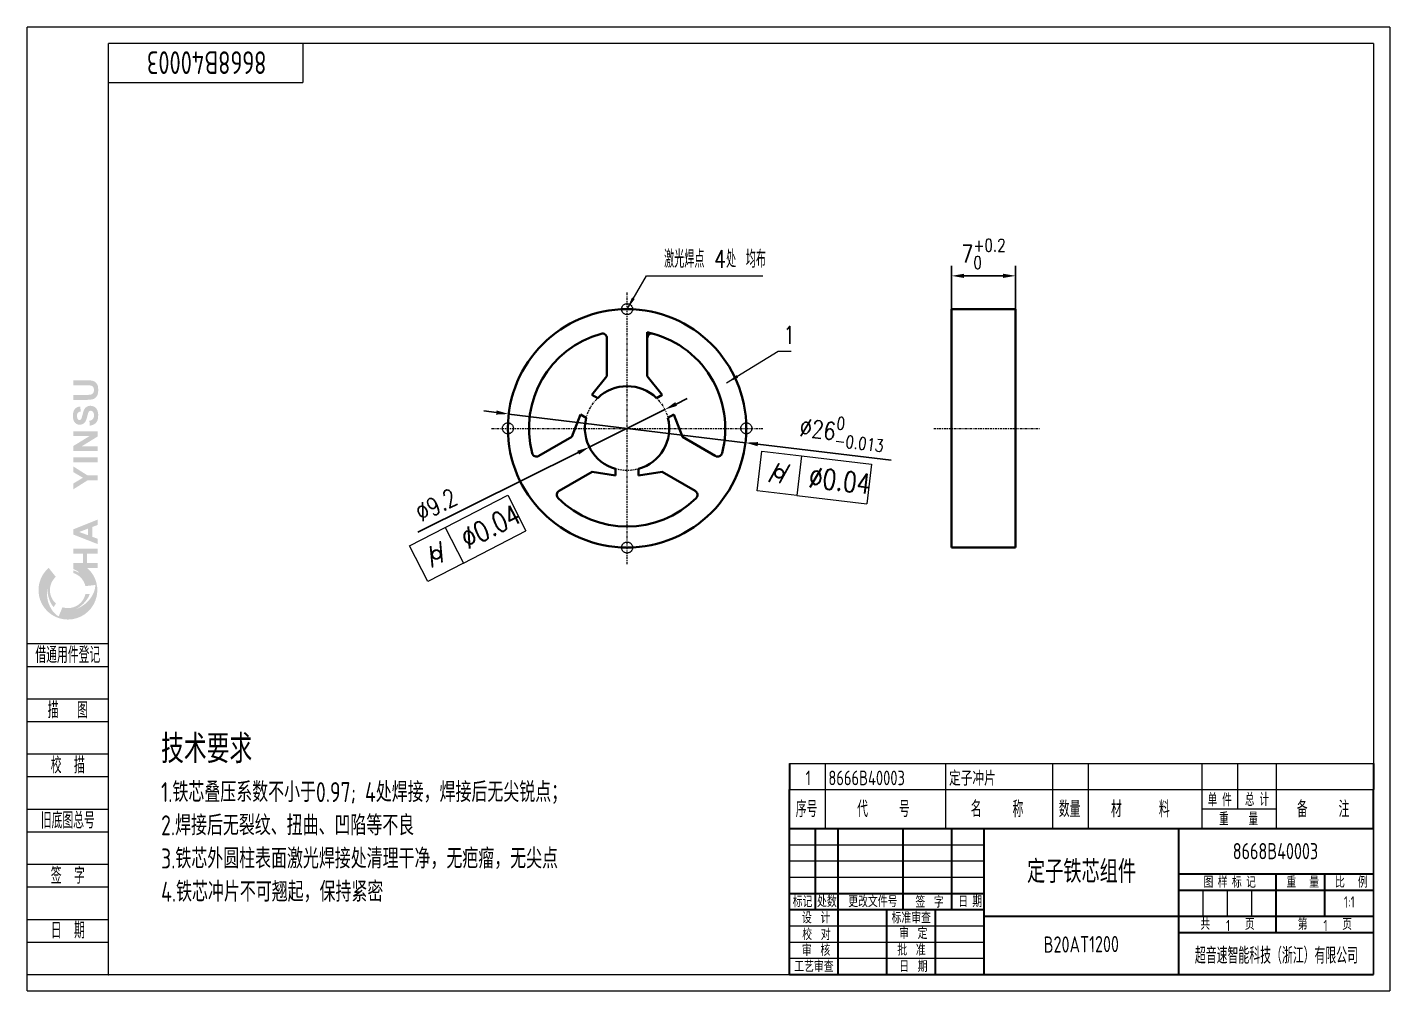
# Model space of a CAD drawing. Header units: millimetres. Extents: x 2517 to 6633, y 792 to 3241.
# Drawn here: x 3818 to 3966.6, y 1932.8 to 2037.9 of the extents above; entities that cross this region are included whole.
import ezdxf
from ezdxf.enums import TextEntityAlignment as Align

# ---------------------------------------------------------------- set-up
doc = ezdxf.new("R2010")
doc.units = ezdxf.units.MM
doc.linetypes.add('CENTERX2', pattern=[20.319999999999997, 12.7, -2.54, 2.54, -2.54])
doc.linetypes.add('点画线', pattern=[18, 12, -2, 2, -2])
for name, color, linetype, lineweight in [('1轮廓实线层', 7, 'Continuous', 30), ('2细线层', 4, 'Continuous', 18), ('5剖面线层', 2, 'Continuous', 18), ('中心线层', 1, '点画线', 18), ('图框层', 7, 'Continuous', 18), ('尺寸线层', 3, 'Continuous', 18), ('粗实线层', 7, 'Continuous', 35)]:
    doc.layers.add(name, color=color, linetype=linetype, lineweight=lineweight)
doc.layers.add('6文字层', color=3, linetype='Continuous')
doc.styles.add('PC_TEXTSTYLE', font='isocp.shx', dxfattribs={"width": 0.8, "bigfont": 'hzfs.shx'})
doc.styles.add('TH_GBDIM', font='romans.shx', dxfattribs={"width": 0.8, "bigfont": 'gbcbig.shx'})
doc.dimstyles.new('TH_GBDIM', dxfattribs={"dimtxt": 3.5, "dimasz": 2.5, "dimexe": 2, "dimexo": 0, "dimgap": 1.5, "dimtad": 1, "dimdec": 1, "dimdsep": 46, "dimtxsty": 'TH_GBDIM', "dimcen": 2.5, "dimdle": 5, "dimclrd": 4, "dimclre": 4, "dimclrt": 3, "dimadec": 0, "dimazin": 2, "dimtfac": 0.714286, "dimtdec": 1, "dimtmove": 0, "dimatfit": 3, "dimfxl": 0, "dimtolj": 1, "dimarcsym": 0})

# ---------------------------------------------------------------- blocks, each defined once
blk = doc.blocks.new('PC_TITLE_BLOCK')
at = {"layer": '1轮廓实线层'}
for p, q in [((-180, 0), (-180, 45)), ((-180, 0), (-180, 45)), ((-180, 45), (0, 45)), ((-172, 20), (-172, 45)), ((-165, 20), (-165, 45)), ((-145, 20), (-145, 45)), ((-130, 20), (-130, 45)), ((-120, 0), (-120, 45)), ((-60, 0), (-60, 45)), ((-60, 31), (0, 31)), ((-30, 13), (-30, 31)), ((-15, 18), (-15, 31)), ((-60, 26), (0, 26)), ((-180, 25), (-120, 25)), ((-180, 20), (-120, 20)), ((-165, 0), (-165, 20)), ((-150, 0), (-150, 20)), ((-135, 0), (-135, 20)), ((-120, 18), (0, 18)), ((-60, 13), (0, 13)), ((-180, 0), (0, 0))]:
    blk.add_line(p, q, dxfattribs=at)
at = {"layer": '2细线层'}
for p, q in [((-180, 40), (-120, 40)), ((-180, 35), (-120, 35)), ((-180, 30), (-120, 30)), ((-180, 15), (-120, 15)), ((-180, 10), (-120, 10)), ((-180, 5), (-120, 5))]:
    blk.add_line(p, q, dxfattribs=at)
at = {"layer": '2细线层', "color": 75}
for p, q in [((-52.5, 18), (-52.5, 26)), ((-45, 18), (-45, 26)), ((-37.5, 18), (-37.5, 26))]:
    blk.add_line(p, q, dxfattribs=at)
at = {"layer": '图框层'}
blk.add_line((0, 0), (0, 45), dxfattribs=at)
at = {"style": 'PC_TEXTSTYLE'}
blk.add_attdef('图纸张数', (0, 0), '', height=5, dxfattribs=at)
at = {"layer": '6文字层', "attachment_point": 5, "style": 'PC_TEXTSTYLE'}
for s, insert, char_height, width in [('{\\W0.667; 图 样 标 记 }', (-45, 28.5), 3.5, 23.12822500000001), ('{\\W0.667; 重   量 }', (-22.5, 28.5), 3.5, 16.008), ('{\\W0.667; 比   例 }', (-7.5, 28.5), 3.5, 16.008), ('{\\W0.667;标记}', (-176, 22.5), 3.5, 6.79923125000002), ('{\\W0.667;处数}', (-168.5, 22.5), 3.5, 6.682506250000003), ('{\\W0.667; 更改文件号 }', (-155, 22.5), 3.5, 19.75987499999999), ('{\\W0.667; 签  字 }', (-137.5093432181682, 22.37169388017838), 3.5, 13.75687499999998), ('{\\W0.667; 日 期 }', (-125, 22.5), 3.5, 11.50575000000001), ('{\\W0.667; 设  计 }', (-172.5, 17.5), 3.5, 13.75687499999998), ('{\\W0.667;标准审查}', (-142.5, 17.5), 3.5, 13.86109374999998), ('{\\W0.667;共        页}', (-45, 15.5), 3.5, 24.45805624999999), ('{\\W0.667;第        页}', (-15, 15.5), 3.5, 24.42887500000001), ('{\\W0.667; 校  对 }', (-172.3984176198937, 12.37270731638637), 3.5, 13.75687499999998), ('{\\W0.667; 审  定 }', (-142.5332163088332, 12.67725144774545), 3.5, 13.75687499999998), ('{\\W0.667; 审  核 }', (-172.5, 7.5), 3.5, 13.75687499999998), ('{\\W0.667;批  准}', (-142.4316339287269, 7.601514811673098), 3.5, 11.06803125000002), ('{\\W0.67;超音速智能科技（浙江）有限公司}', (-29.92896850303919, 5.79642845923712), 5, 74.68245192307694), ('{\\W0.667;工艺审查}', (-172.5, 2.5), 3.5, 13.51091875000002), ('{\\W0.667; 日  期 }', (-142.5, 2.5), 3.5, 13.75687499999998)]:
    blk.add_mtext(s, dxfattribs=dict(at, insert=insert, char_height=char_height, width=width))
at = {"layer": '6文字层', "style": 'PC_TEXTSTYLE'}
for tag, p, height, width in [('图样代号', (-56.95999214599595, 35.53274665585607), 5, 2.17699), ('图样名称', (-116.7835562351269, 28.23089021740671), 7, 1.54867), ('重量', (-28.87528160018451, 20.51178504133128), 3.5, 1.48171), ('比例', (-13.52787514939109, 20.6160972257378), 3.5, 1.46843), ('设计', (-163.7654129165101, 15.44542809756749), 3.5, 1.50488), ('标准审查', (-133.5926203357897, 15.31465361061623), 3.5, 0.732355), ('共几页', (-49.75610720937902, 13.34563449068006), 3.5, 0.782855), ('第几页', (-19.68771869283182, 13.34563449068006), 3.5, 0.776067), ('校对', (-163.7654129165101, 10.47599931323964), 3.5, 1.48051), ('审定', (-133.8014284641362, 10.60677351355432), 3.5, 1.49481), ('审核', (-163.8698169806834, 5.375795755323963), 3.5, 1.51106), ('批准', (-133.697024399963, 5.375795755323963), 3.5, 1.49471), ('工艺审查', (-163.8698169806834, 0.4063669709960891), 3.5, 0.741847), ('日期', (-134.0767253029693, 0.4063669709960891), 3.5, 1.54617)]:
    blk.add_attdef(tag, p, '', height=height, dxfattribs=dict(at, width=width))
at = {"layer": '6文字层', "style": 'PC_TEXTSTYLE', "width": 0.986205}
blk.add_attdef('产品名称或材料标记', (-117.6480044237862, 6.594233809935872), '', height=5, rotation=0.4654988921199227, dxfattribs=at)
blk = doc.blocks.new('PC_FJL_BLOCK')
at = {"layer": '5剖面线层'}
h = blk.add_hatch(color=4, dxfattribs=at)
edge = h.paths.add_edge_path(flags=0)
edge.add_spline(control_points=[(-6.335824583467788, 181.6034818638759), (-6.202804610569151, 181.6002740747198), (-5.789561721457847, 181.5902342559087), (-5.1118128375336, 181.57108552171), (-4.510591810354031, 180.9826700249467), (-4.392513987799234, 180.171906717055), (-4.523893863661744, 179.3635867990756), (-5.102281153857, 178.8154770109099), (-5.691925718893674, 178.7064232008163), (-6.05615881016281, 178.6893285951121), (-6.197094663844899, 178.6852541685416)], knot_values=[0, 0, 0, 0, 0.4053709725724268, 1.256548457878403, 1.960403226686434, 2.7388955457892, 3.663044504347432, 4.326165747218071, 5.002484285406978, 5.430378611286798, 5.430378611286798, 5.430378611286798, 5.430378611286798], weights=[1, 1, 1, 1, 1, 1, 1, 1, 1, 1, 1], degree=3, periodic=0)
edge.add_line((-6.197094663851214, 178.6852541685414), (-10.79428292309085, 178.6852541685414))
edge.add_line((-10.79428292309084, 178.6852541685414), (-10.79428292309084, 177.1479185239226))
edge.add_line((-10.79428292309084, 177.1479185239226), (-6.49308331915763, 177.1479185239226))
edge.add_spline(control_points=[(-6.493083319159606, 177.1479185239224), (-6.136832942187938, 177.1602327811056), (-5.421902418779311, 177.1885722478415), (-4.436628598077241, 177.403997866187), (-3.631278732452867, 178.0249212155542), (-3.154799964863191, 179.0111050444285), (-3.125666179922669, 180.1913467153208), (-3.140957305099134, 181.236673188387), (-3.524216547509943, 182.1224166188933), (-4.289034790793629, 182.943814182122), (-5.280822172265113, 183.1355420943479), (-5.944114239188199, 183.1498757175214), (-6.058968760266006, 183.1514724899426)], knot_values=[0, 0, 0, 0, 1.235965782631336, 2.147786307566932, 2.97032144490488, 4.201868442922859, 5.27937777095471, 6.498956263303746, 7.295989366746617, 8.122634436626328, 9.770285900859127, 10.11634980117583, 10.11634980117583, 10.11634980117583, 10.11634980117583], weights=[1, 1, 1, 1, 1, 1, 1, 1, 1, 1, 1, 1, 1], degree=3, periodic=0)
edge.add_line((-6.058968760265921, 183.1514724899426), (-10.79428292309082, 183.1514724899426))
edge.add_line((-10.79428292309084, 183.1514724899426), (-10.79428292309084, 181.6034818638759))
edge.add_line((-10.79428292309084, 181.6034818638759), (-6.335824583467792, 181.6034818638759))
h = blk.add_hatch(color=4, dxfattribs=at)
edge = h.paths.add_edge_path(flags=0)
edge.add_spline(control_points=[(-10.81762475623769, 124.9922519319619), (-10.56536226492718, 124.8695335449268), (-10.19163718616069, 124.7171013128755), (-9.700205772749936, 124.4589214325181), (-9.28585730716244, 124.1908696908303), (-8.838323216115473, 123.7516858713719)], knot_values=[0, 0, 0, 0, 0.8371157503440196, 1.617818454947619, 2.35494784427279, 2.35494784427279, 2.35494784427279, 2.35494784427279], weights=[1, 1, 1, 1, 1, 1], degree=3, periodic=0)
edge.add_spline(control_points=[(-8.838323216115473, 123.7516858713719), (-9.20587755707226, 123.932120677611), (-9.849358753555123, 124.2480097641161), (-10.52511763377085, 124.4901821595758), (-10.81843834854126, 124.5813804393592)], knot_values=[0, 0, 0, 0, 1.227812479394649, 2.14954404086439, 2.14954404086439, 2.14954404086439, 2.14954404086439], weights=[1, 1, 1, 1, 1], degree=3, periodic=0)
edge.add_line((-10.81843834854124, 124.5813804393592), (-10.81843834854124, 123.7810070975568))
edge.add_arc((-12.46828456207509, 118.4920111007335), 5.540349373706039, 12.825875818474515, 72.67524263383018, ccw=False)
edge.add_line((-7.066171340162093, 119.7219069989125), (-4.004956288954698, 120.0772705767544))
edge.add_spline(control_points=[(-4.004956288954725, 120.0772705767543), (-4.045983905555985, 119.6242203831133), (-4.154536758909485, 118.4255182574196), (-5.030020200776081, 116.5763947342558), (-6.179515741058081, 115.0275433500738), (-7.41355031719961, 114.039996424702), (-8.248813091987417, 113.449758332833), (-9.047011890365457, 113.0064452756937), (-9.505560754469094, 112.8126506154641), (-9.728253268037944, 112.7185349750577)], knot_values=[0, 0, 0, 0, 1.360503189474513, 3.599685174239277, 6.03379871503918, 7.09362899603316, 8.336567406231573, 9.105881709024349, 9.832258316755832, 9.832258316755832, 9.832258316755832, 9.832258316755832], weights=[1, 1, 1, 1, 1, 1, 1, 1, 1, 1], degree=3, periodic=0)
edge.add_spline(control_points=[(-9.728253268037944, 112.7185349750577), (-9.388214971629623, 112.9466289684779), (-8.790274581487619, 113.3477208832869), (-7.913478408211081, 114.0916170533057), (-7.015200903750928, 115.0279613977065), (-6.213104029314793, 116.1119803061379), (-5.874317802056334, 116.9530651080566), (-5.744969461162276, 117.2741906879239)], knot_values=[0, 0, 0, 0, 1.228569898639768, 2.160378911048566, 3.44517431132459, 5.124301433614942, 6.161326353932291, 6.161326353932291, 6.161326353932291, 6.161326353932291], weights=[1, 1, 1, 1, 1, 1, 1, 1], degree=3, periodic=0)
edge.add_spline(control_points=[(-5.744969461162276, 117.2741906879239), (-5.741323722804813, 117.2832417498547), (-5.737677984447375, 117.2922928117856), (-5.734032246089912, 117.3013438737163)], knot_values=[0, 0, 0, 0, 0.02927316471137155, 0.02927316471137155, 0.02927316471137155, 0.02927316471137155], weights=[1, 1, 1, 1], degree=3, periodic=0)
edge.add_line((-5.734032246090025, 117.3013438737164), (-7.047557531911124, 117.3469392046613))
edge.add_arc((-12.46828456207508, 118.4920111007335), 5.540349373706013, 252.3591252782822, 348.072217048217, ccw=False)
edge.add_line((-14.14728643430137, 113.2121982351307), (-15.32707372081124, 110.3699240776338))
edge.add_spline(control_points=[(-15.32707372081125, 110.3699240776337), (-15.69891288939324, 110.6319801326877), (-16.68274295513761, 111.3253407241917), (-17.84638917999956, 113.0080933870229), (-18.61298605524686, 114.7780114185351), (-18.85120949197723, 116.3404901733079), (-18.94473928642317, 117.358968001044), (-18.92956025654609, 118.2718849662792), (-18.86811692337098, 118.7658972615845), (-18.83827720207197, 119.0058124557709)], knot_values=[0, 0, 0, 0, 1.36050318947444, 3.599685174239232, 6.033798715039191, 7.093628996033297, 8.336567406231536, 9.10588170902422, 9.832258316755883, 9.832258316755883, 9.832258316755883, 9.832258316755883], weights=[1, 1, 1, 1, 1, 1, 1, 1, 1, 1], degree=3, periodic=0)
edge.add_spline(control_points=[(-18.83827720207194, 119.0058124557709), (-18.81076115752348, 118.5972836561116), (-18.7623755651174, 117.8789061308953), (-18.55654067074143, 116.7476302858874), (-18.19478143403046, 115.5015269751765), (-17.6570419583644, 114.2648812514029), (-17.09803426679492, 113.5509413711855), (-16.88460552727193, 113.2783596321002)], knot_values=[0, 0, 0, 0, 1.228569898639822, 2.160378911048668, 3.445174311324642, 5.124301433615099, 6.16132635393242, 6.16132635393242, 6.16132635393242, 6.16132635393242], weights=[1, 1, 1, 1, 1, 1, 1, 1], degree=3, periodic=0)
edge.add_line((-16.88460552727193, 113.2783596321002), (-16.15193153806435, 114.3536278247414))
edge.add_arc((-12.46828456207513, 118.4920111007336), 5.540349373706078, 132.363657663612, 228.3271640584457, ccw=False)
edge.add_line((-16.20155953639241, 122.585680499801), (-18.39871572146116, 125.3548775325834))
edge.add_arc((-12.46828456207507, 118.4920111007335), 9.07022322755231, 130.8313870607261, 408.7706257569416)
edge.add_line((-6.490326104041374, 125.3135184174233), (-3.255389210494929, 125.3135184174233))
edge.add_line((-3.255389210494937, 125.3135184174233), (-3.255389210494937, 126.8533699162085))
edge.add_line((-3.255389210494937, 126.8533699162085), (-6.53869727751719, 126.8533699162085))
edge.add_line((-6.538697277517196, 126.8533699162085), (-6.538697277517196, 129.7729915151369))
edge.add_line((-6.538697277517196, 129.7729915151369), (-3.255389210494943, 129.7729915151369))
edge.add_line((-3.255389210494937, 129.7729915151369), (-3.255389210494937, 131.3122556077039))
edge.add_line((-3.255389210494937, 131.3122556077039), (-10.79428292309085, 131.3122556077038))
edge.add_line((-10.79428292309084, 131.3122556077038), (-10.79428292309084, 129.7729915151369))
edge.add_line((-10.79428292309084, 129.7729915151369), (-7.82892679711864, 129.7729915151369))
edge.add_line((-7.828926797118665, 129.7729915151369), (-7.828926797118665, 126.8533699162085))
edge.add_line((-7.828926797118665, 126.8533699162085), (-10.79428292309085, 126.8533699162086))
edge.add_line((-10.79428292309084, 126.8533699162086), (-10.79428292309084, 126.8038899718174))
edge.add_line((-10.79428292309084, 126.8038899718174), (-10.81762475623769, 124.9922519319619))
h.paths.add_polyline_path([(-10.79428292309084, 137.2336446323139), (-10.79428292309084, 135.6206821822713), (-3.25538921049491, 132.6707258682706), (-3.25538921049491, 134.3138647447887), (-4.976892169192545, 134.9437631085126), (-4.976892169192517, 137.9396664680934), (-3.25538921049491, 138.5951610491417), (-3.255389210494937, 140.2569284825228)], flags=0)
h.paths.add_polyline_path([(-8.989250038796913, 136.4118858578631), (-6.260214976506372, 137.451017208631), (-6.260214976506372, 135.4133312451065)], flags=0)
h.paths.add_polyline_path([(-6.434909740328449, 153.8701981134391), (-10.79428292309084, 156.6179193281467), (-10.79428292309084, 154.8608835913115), (-7.828098826563535, 153.1326739785637), (-10.79428292309084, 151.367902594353), (-10.79428292309084, 149.5651763725448), (-6.437460768310883, 152.321316316688), (-3.255389210494937, 152.321316316688), (-3.255389210494937, 153.8701981134391)], flags=0)
h.paths.add_polyline_path([(-10.79428292309084, 159.4092419460979), (-10.79428292309084, 157.8732318619758), (-3.255389210494937, 157.8732318619758), (-3.255389210494937, 159.4092419460979)], flags=0)
h.paths.add_polyline_path([(-10.79428292309084, 162.9181238889572), (-10.79428292309084, 161.4271847884114), (-3.255389210494937, 161.4271847884114), (-3.255389210494937, 162.8583185683185), (-8.156948388676634, 162.8583185683185), (-3.255389210494937, 165.8793272960073), (-3.255389210494937, 167.4049674702695), (-10.79428292309084, 167.4049674702695), (-10.79428292309084, 165.9936790457501), (-5.783831126228282, 165.9936790457501)], flags=0)
edge = h.paths.add_edge_path(flags=0)
edge.add_spline(control_points=[(-5.705883673779725, 169.1847723096636), (-5.523399202075851, 169.2177218935209), (-5.121339240862605, 169.2903182535508), (-4.509520627690534, 169.5025251356584), (-3.916108007301347, 169.9171668835042), (-3.448322932390766, 170.5314666229447), (-3.180449846099837, 171.3436267664954), (-3.136586159547129, 172.1910698194744), (-3.126357496632443, 172.9846427720449), (-3.290059205115357, 173.6665740160109), (-3.600963519257344, 174.4136334146135), (-4.296609163413653, 175.0823669287746), (-5.317768009637273, 175.3594812562579), (-6.281095971458115, 175.2674262246184), (-7.049986956731676, 174.7766946565136), (-7.613548841372854, 173.9382902707813), (-7.842650285547929, 172.9762045959275), (-8.067593188459131, 172.1333739994838), (-8.232542403523633, 171.5927684184052), (-8.39284242599672, 171.2077583350446), (-8.648888535165435, 170.9635377089581), (-8.94004412009779, 170.9156730868007), (-9.224572124519002, 170.9773731987146), (-9.463649931152267, 171.2352827761044), (-9.611287016836023, 171.6170913149089), (-9.67382332059647, 172.1223266495581), (-9.6416099628171, 172.6440325864603), (-9.440695549252629, 173.1822565680098), (-9.004098171646689, 173.4570816947552), (-8.686157845119983, 173.5307605130341), (-8.555867393972914, 173.5609537463947)], knot_values=[0, 0, 0, 0, 0.5586946834218016, 1.230947272659398, 1.934091238774466, 2.709134000249708, 3.515297872588502, 4.469606059003059, 5.258737672253558, 5.895161636835579, 6.568552647752175, 7.680963023761689, 8.650314539335405, 9.681789635096575, 10.50160594117067, 11.31208396982688, 12.66219311555526, 13.45046774099833, 13.94513606790705, 14.36608146358422, 14.69817213067459, 14.95413150930795, 15.22649774646256, 15.5404850620756, 15.96472367407857, 16.44545549391534, 17.06364765249021, 17.53224319464146, 18.11437195359875, 18.51855990457275, 18.51855990457275, 18.51855990457275, 18.51855990457275], weights=[1, 1, 1, 1, 1, 1, 1, 1, 1, 1, 1, 1, 1, 1, 1, 1, 1, 1, 1, 1, 1, 1, 1, 1, 1, 1, 1, 1, 1, 1, 1], degree=3, periodic=0)
edge.add_line((-8.555867393972914, 173.5609537463947), (-8.611714684336082, 175.0877176607146))
edge.add_spline(control_points=[(-8.611714684336102, 175.0877176607147), (-8.903441344549256, 175.053901584766), (-9.484004254324804, 174.9866044805671), (-10.21208726823686, 174.5115148609369), (-10.73417937700605, 173.7495342706397), (-10.93888850935707, 172.7571833169745), (-10.94404901045021, 171.6950689044681), (-10.71865122054548, 170.6952590197257), (-10.20489387315523, 169.9403618184643), (-9.430971596255912, 169.5065985777311), (-8.482296605803642, 169.4112912146651), (-7.059696032019117, 170.0155357401062), (-6.59664388705904, 171.6632059740223), (-6.291960497568091, 172.90538547991), (-6.01974822896454, 173.5692620810064), (-5.601312134071545, 173.8081965937611), (-5.089141266668182, 173.7525810155881), (-4.613250520920813, 173.3530357157117), (-4.418579182249669, 172.7224803328129), (-4.410357905482583, 172.0839376127494), (-4.543558456124281, 171.5164117647996), (-4.87811622798745, 171.0533024354874), (-5.349160637132917, 170.7950060726314), (-5.693105517329276, 170.7171773390638), (-5.850412352603776, 170.6815815431214)], knot_values=[0, 0, 0, 0, 0.878577295858374, 1.74844969936435, 2.52872460757977, 3.614593966833375, 4.750185302944439, 5.728615539248679, 6.672432991068525, 7.410774866124696, 8.341652034649297, 9.470076033070056, 11.7696722020405, 12.98080429739328, 13.46049526482795, 13.86143023130312, 14.34189528967802, 14.92609832859459, 15.63255915430738, 16.26216205670608, 16.84948285473915, 17.36189661246282, 17.93990107885964, 18.42706891980803, 18.42706891980803, 18.42706891980803, 18.42706891980803], weights=[1, 1, 1, 1, 1, 1, 1, 1, 1, 1, 1, 1, 1, 1, 1, 1, 1, 1, 1, 1, 1, 1, 1, 1, 1], degree=3, periodic=0)
edge.add_line((-5.850412352603776, 170.6815815431214), (-5.705883673779733, 169.1847723096635))
at = {"layer": '2细线层'}
for p, q in [((-25, 102), (0, 102)), ((-25, 95), (0, 95)), ((-25, 85), (0, 85)), ((-25, 78), (0, 78)), ((-25, 68), (0, 68)), ((-25, 61), (0, 61)), ((-25, 51), (0, 51)), ((-25, 44), (0, 44)), ((-25, 34), (0, 34)), ((-25, 27), (0, 27)), ((-25, 17), (0, 17)), ((-25, 10), (0, 10)), ((-25, 0), (0, 0))]:
    blk.add_line(p, q, dxfattribs=at)
at = {"layer": '6文字层', "color": 3, "char_height": 5, "attachment_point": 5, "style": 'PC_TEXTSTYLE'}
for s, insert, width in [('{\\W0.667;借通用件登记}', (-12.5, 98.5), 29.5564375), ('{\\W0.6667;描   图}', (-12.5, 81.5), 18.64378928571428), ('{\\W0.667;校  描}', (-12.5, 64.5), 15.97822321428572), ('{\\W0.667;旧底图总号}', (-12.5, 47.5), 23.761875), ('{\\W0.667;签  字}', (-12.5, 30.5), 15.64472321428571), ('{\\W0.667;日  期}', (-12.49376486070217, 13.59980542589427), 14.76928571428572)]:
    blk.add_mtext(s, dxfattribs=dict(at, insert=insert, width=width))
at = {"layer": '6文字层', "style": 'PC_TEXTSTYLE'}
for tag, p, width in [('借通用件登记', (-23.44469732711161, 86.35631590408678), 0.671328), ('描图', (-23.44469732711161, 69.35982487165847), 2.12092), ('校图', (-23.74868605073812, 52.05982479391378), 2.14998), ('旧底图总号', (-22.83672096527289, 35.67035085177702), 0.761452), ('签字', (-23.14070968889939, 18.37035077403232), 2.02694), ('日期', (-22.83672096527289, 1.373859241433422), 1.89999)]:
    blk.add_attdef(tag, p, '', height=5, dxfattribs=dict(at, width=width))
blk = doc.blocks.new('PC_TYDH_BLOCK')
at = {"layer": '2细线层', "linetype": 'Continuous'}
for p in [(60, 0), (0, -12)]:
    blk.add_line(p, (60, -12), dxfattribs=at)
at = {"layer": '6文字层', "style": 'PC_TEXTSTYLE', "width": 1.81549}
blk.add_attdef('图样代号', (58.23961856626534, -2.403184483947882), '', height=7, rotation=180, dxfattribs=at)
blk = doc.blocks.new('PC_MXBTITLERECORD')
at = {"layer": '1轮廓实线层'}
for p, q in [((-180, 0), (-180, 12)), ((0, 0), (0, 12))]:
    blk.add_line(p, q, dxfattribs=at)
at = {"layer": '2细线层'}
for p, q in [((-169, 12), (-169, 0)), ((-132, 12), (-132, 0)), ((-99, 12), (-99, 0)), ((-88, 12), (-88, 0)), ((-53, 12), (-53, 0)), ((-42, 12), (-42, 6)), ((-30, 12), (-30, 0)), ((-30, 6), (-53, 6))]:
    blk.add_line(p, q, dxfattribs=at)
at = {"style": 'PC_TEXTSTYLE'}
blk.add_attdef('Fo oFShowMe', (-53, 6), '', height=3.5, dxfattribs=at)
at = {"layer": '6文字层', "attachment_point": 5, "style": 'PC_TEXTSTYLE'}
for s, insert, char_height, width in [('{\\W0.667;序号}', (-174.7735161984094, 6), 5, 9.25462499999999), ('{\\W0.667;代     号}', (-151.087236400775, 6), 5, 25.58421428571431), ('{\\W0.667;名     称}', (-116.0582307829133, 6), 5, 25.3340892857143), ('{\\W0.667;数量}', (-93.70638894728046, 6), 5, 9.54643750000001), ('{\\W0.667;材      料}', (-71.88651130244733, 6), 5, 28.88348214285715), ('{\\W0.667;单 件}', (-47.44690963294988, 8.83762043961633), 4, 10.27656428571429), ('{\\W0.667;总 计}', (-35.95949917189716, 8.941041629877986), 4, 9.94306428571429), ('{\\W0.667;备     注}', (-15.57193287701512, 6), 5, 26.41796428571429), ('{\\W0.667;重    量}', (-41.65145935178862, 2.942604395875037), 4, 17.82795714285714)]:
    blk.add_mtext(s, dxfattribs=dict(at, insert=insert, char_height=char_height, width=width))
blk = doc.blocks.new('PC_MXB_BLOCK')
at = {"layer": '1轮廓实线层'}
for p, q in [((-180, 8), (-180, 0)), ((0, 8), (0, 0))]:
    blk.add_line(p, q, dxfattribs=at)
at = {"layer": '2细线层'}
for p, q in [((-180, 8), (0, 8)), ((-169, 8), (-169, 0)), ((-132, 8), (-132, 0)), ((-99, 8), (-99, 0)), ((-88, 8), (-88, 0)), ((-53, 8), (-53, 0)), ((-42, 8), (-42, 0)), ((-30, 8), (-30, 0)), ((-180, 0), (0, 0))]:
    blk.add_line(p, q, dxfattribs=at)
at = {"layer": '6文字层', "style": 'PC_TEXTSTYLE'}
for tag, p, width in [('序号', (-178.381729678601, 1.348885681267234), 0.769182), ('代号', (-168.0468040277006, 1.348885681267234), 3.14773), ('名称', (-130.8666991322458, 1.195475967014261), 2.80242), ('数量', (-97.88330074551823, 1.195475967014261), 0.817449), ('材料', (-86.43310534086368, 1.010341638648811), 2.94333), ('单重', (-52.20750697209508, 0.8871421990031365), 0.854038), ('总重', (-41.19507323250889, 1.265572583556576), 0.958888), ('备注', (-28.60888357640226, 1.024654073362427), 2.49407)]:
    blk.add_attdef(tag, p, '', height=4.5, dxfattribs=dict(at, width=width))
blk = doc.blocks.new('*D459')
at = {"layer": 'Defpoints', "color": 0, "linetype": 'CENTERX2', "transparency": 16777216}
for p in [(3870.490657608826, 1995.681422435355), (3896.30192841713, 1992.554381318522)]:
    blk.add_point(p, dxfattribs=at)
at = {"layer": '尺寸线层', "color": 4, "linetype": 'Continuous', "lineweight": -2, "transparency": 16777216}
for p, q in [((3869.135565978476, 1995.845592083439), (3867.780474348124, 1996.009761731522)), ((3870.490657608826, 1995.681422435355), (3896.30192841713, 1992.554381318522)), ((3912.193847898317, 1990.629071789513), (3897.657020047481, 1992.390211670439))]:
    blk.add_line(p, q, dxfattribs=at)
at = {"layer": '尺寸线层', "color": 4, "linetype": 'CENTERX2', "transparency": 16777216}
for points in [[(3869.16292758649, 1996.071440688497), (3869.108204370462, 1995.61974347838), (3870.490657608826, 1995.681422435355)], [(3897.684381655495, 1992.616060275497), (3897.629658439467, 1992.16436306538), (3896.30192841713, 1992.554381318522)]]:
    blk.add_solid(points, dxfattribs=at)
at = {"layer": '尺寸线层', "color": 3, "linetype": 'CENTERX2', "transparency": 16777216, "insert": (3906.860170411066, 1993.688243075404), "char_height": 1.911, "attachment_point": 5, "rotation": 353.0922682743147, "style": 'TH_GBDIM', "bg_fill": 3, "box_fill_scale": 1.1, "bg_fill_color": 256, "bg_fill_true_color": 13158600, "bg_fill_transparency": 0}
blk.add_mtext('\\A1;\\A1;%%C26{\\H0.7071x;\\S0^ -0.013;}', dxfattribs=at)
blk = doc.blocks.new('*D457')
at = {"layer": 'Defpoints', "color": 0, "linetype": 'CENTERX2', "transparency": 16777216}
for p in [(3887.516264341882, 1996.163834399965), (3879.276321759206, 1992.071970928302)]:
    blk.add_point(p, dxfattribs=at)
at = {"layer": '尺寸线层', "color": 4, "linetype": 'Continuous', "lineweight": -2, "transparency": 16777216}
for p, q in [((3888.738821037137, 1996.770942402619), (3889.961377732393, 1997.378050405273)), ((3887.516264341882, 1996.163834399965), (3879.276321759206, 1992.071970928302)), ((3860.581731338835, 1982.788446086799), (3878.053765063951, 1991.464862925648))]:
    blk.add_line(p, q, dxfattribs=at)
at = {"layer": '尺寸线层', "color": 4, "linetype": 'CENTERX2', "transparency": 16777216}
for points in [[(3888.637636370028, 1996.974701851828), (3888.840005704246, 1996.56718295341), (3887.516264341882, 1996.163834399965)], [(3877.952580396842, 1991.668622374857), (3878.15494973106, 1991.261103476439), (3879.276321759206, 1992.071970928302)]]:
    blk.add_solid(points, dxfattribs=at)
at = {"layer": '尺寸线层', "color": 3, "linetype": 'CENTERX2', "transparency": 16777216, "insert": (3862.579920200566, 1985.761976036682), "char_height": 1.911, "attachment_point": 5, "rotation": 26.40848155740813, "style": 'TH_GBDIM', "bg_fill": 3, "box_fill_scale": 1.1, "bg_fill_color": 256, "bg_fill_true_color": 13158600, "bg_fill_transparency": 0}
blk.add_mtext('\\A1;%%C9.2', dxfattribs=at)
blk = doc.blocks.new('*X454')
at = {"layer": '尺寸线层', "linetype": 'Continuous'}
blk.add_hatch(color=4, dxfattribs=at).paths.add_polyline_path([(849.9317300967145, 109.2527887191611), (850.4688525410734, 110.519215728661), (850.7640615758932, 110.3480339882189)], flags=0)
at = {"layer": '尺寸线层', "color": 4, "linetype": 'Continuous'}
blk.add_line((849.9317300967145, 109.2527887191611), (852.0371629907485, 112.8836830594099), dxfattribs=at)
at = {"layer": '尺寸线层', "color": 4, "linetype": 'CENTERX2'}
blk.add_line((852.0371629907485, 112.8836830594099), (866.3362798722327, 112.8836830594099), dxfattribs=at)
at = {"layer": '尺寸线层', "color": 3, "linetype": 'CENTERX2', "insert": (859.5267498722327, 114.71392055941), "char_height": 1.911, "width": 27.23811999999998, "attachment_point": 5, "style": 'TH_GBDIM'}
blk.add_mtext('激光焊点 4处 均布', dxfattribs=at)
blk = doc.blocks.new('*D458')
at = {"layer": 'Defpoints', "color": 0, "linetype": 'CENTERX2', "transparency": 16777216}
for p in [(3925.768820754368, 2010.748797052629), (3918.768820754368, 2007.117902664133), (3925.768820754368, 2007.117902664133)]:
    blk.add_point(p, dxfattribs=at)
at = {"layer": '尺寸线层', "color": 4, "linetype": 'Continuous', "lineweight": -2, "transparency": 16777216}
for p, q in [((3918.768820754368, 2007.117902664133), (3918.768820754368, 2011.840797052629)), ((3920.133820754368, 2010.748797052629), (3924.403820754369, 2010.748797052629)), ((3925.768820754368, 2007.117902664133), (3925.768820754368, 2011.840797052629))]:
    blk.add_line(p, q, dxfattribs=at)
at = {"layer": '尺寸线层', "color": 4, "linetype": 'CENTERX2', "transparency": 16777216}
for points in [[(3920.133820754368, 2010.976297052629), (3920.133820754368, 2010.521297052629), (3918.768820754368, 2010.748797052629)], [(3924.403820754369, 2010.976297052629), (3924.403820754369, 2010.521297052629), (3925.768820754368, 2010.748797052629)]]:
    blk.add_solid(points, dxfattribs=at)
at = {"layer": '尺寸线层', "color": 3, "linetype": 'CENTERX2', "transparency": 16777216, "insert": (3922.268820754368, 2013.144276502629), "char_height": 1.911, "attachment_point": 5, "style": 'TH_GBDIM', "bg_fill": 3, "box_fill_scale": 1.1, "bg_fill_color": 256, "bg_fill_true_color": 13158600, "bg_fill_transparency": 0}
blk.add_mtext('\\A1;\\A1;7{\\H0.7071x;\\S+0.2^ 0;}', dxfattribs=at)
blk = doc.blocks.new('*X456')
at = {"layer": '尺寸线层', "linetype": 'Continuous'}
blk.add_hatch(color=4, dxfattribs=at).paths.add_polyline_path([(860.790478597303, 101.2014427389668), (861.8648140894245, 102.0605941464575), (862.0432410361261, 101.7697069050895)], flags=0)
at = {"layer": '尺寸线层', "color": 4, "linetype": 'Continuous'}
blk.add_line((860.790478597303, 101.2014427389668), (866.4212474047736, 104.6552926953103), dxfattribs=at)
at = {"layer": '尺寸线层', "color": 4, "linetype": 'CENTERX2'}
blk.add_line((866.4212474047736, 104.6552926953103), (867.8215830181363, 104.6552926953103), dxfattribs=at)
at = {"layer": '尺寸线层', "color": 3, "linetype": 'CENTERX2', "insert": (867.6031830181363, 106.4297926953103), "char_height": 1.911, "width": 3.822, "attachment_point": 5, "style": 'TH_GBDIM'}
blk.add_mtext('1', dxfattribs=at)

msp = doc.modelspace()

# ---------------------------------------------------------------- linework, layer by layer
msp.add_point((3826.819333445022, 1934.54941311202))
at = {"layer": '2细线层'}
for p, q in [((3817.974133445023, 1932.78037311202), (3817.974133445023, 2037.86134911202)), ((3966.573493445023, 2037.86134911202), (3817.974133445023, 2037.86134911202)), ((3966.573493445023, 2037.86134911202), (3966.573493445023, 1932.78037311202)), ((3817.974133445023, 1932.78037311202), (3966.573493445023, 1932.78037311202))]:
    msp.add_line(p, q, dxfattribs=at)
at = {"layer": '2细线层', "linetype": 'CENTERX2'}
for centre in [(3883.396293012977, 2007.11790271238), (3883.396293171676, 1981.117902760627)]:
    msp.add_circle(centre, 0.5992079434978345, dxfattribs=at)
at = {"layer": '中心线层', "linetype": 'CENTERX2', "ltscale": 0.01999999955296516}
for p, q in [((3883.396293050544, 1979.317273494291), (3883.396293050544, 2008.918531833976)), ((3868.595663880702, 1994.117902664133), (3898.196922220386, 1994.117902664133)), ((3916.854788079798, 1994.117902664133), (3928.410137758246, 1994.117902664133))]:
    msp.add_line(p, q, dxfattribs=at)
msp.add_circle((3883.396293050544, 1994.117902664133), 4.600000011861907, dxfattribs=at)
at = {"layer": '图框层'}
for p, q in [((3826.819333445022, 1934.54941311202), (3826.819333445022, 2036.09230911202)), ((3964.804453445023, 2036.09230911202), (3826.819333445022, 2036.09230911202)), ((3964.804453445023, 2036.09230911202), (3964.804453445023, 1934.54941311202)), ((3826.819333445022, 1934.54941311202), (3964.804453445023, 1934.54941311202))]:
    msp.add_line(p, q, dxfattribs=at)
at = {"layer": '尺寸线层', "linetype": 'Continuous'}
for p, q in [((3901.90544655257, 1986.780234223314), (3897.568164580478, 1987.297350355883)), ((3901.90544655257, 1986.780234223314), (3909.526670589246, 1985.871587304656)), ((3861.659470658024, 1977.422408425273), (3859.661592363274, 1981.306723850077)), ((3865.543786082827, 1979.420286720023), (3861.659470658024, 1977.422408425273))]:
    msp.add_line(p, q, dxfattribs=at)
at = {"layer": '粗实线层'}
for p, q in [((3918.768820754368, 2007.117902664133), (3925.768820754368, 2007.117902664133)), ((3918.768820754368, 1981.117902664133), (3918.768820754368, 2007.117902664133)), ((3925.768820754368, 2007.117902664133), (3925.768820754368, 1981.117902664133)), ((3881.196293050544, 2003.954060537962), (3881.196293050544, 1999.80736665901)), ((3885.596293050544, 1999.80736665901), (3885.596292945634, 2004.589308434184)), ((3881.196293050544, 1999.80736665901), (3879.560841840184, 1997.775677174119)), ((3887.231744260904, 1997.775677174119), (3885.596293050544, 1999.80736665901)), ((3879.560841840184, 1997.775677174119), (3880.187479674804, 1997.413887651617)), ((3886.605106426283, 1997.413887651617), (3887.231744260904, 1997.775677174119)), ((3878.310841840184, 1995.610613664658), (3877.369072738847, 1993.178426627391)), ((3878.937479674804, 1995.248824142156), (3878.310841840184, 1995.610613664658)), ((3888.481744260904, 1995.610613664658), (3887.855106426283, 1995.248824142156)), ((3889.423513362241, 1993.178426627391), (3888.481744260904, 1995.610613664658)), ((3877.369072738847, 1993.178426627391), (3873.77793054172, 1991.105079608134)), ((3893.01465560313, 1991.105079687915), (3889.423513362241, 1993.178426627391)), ((3875.977930497957, 1987.294567911264), (3879.569072738847, 1989.367914850739)), ((3879.569072738847, 1989.367914850739), (3882.146293050544, 1988.967417298363)), ((3882.146293050544, 1988.967417298363), (3882.146293050544, 1989.690996343368)), ((3884.646293050544, 1989.690996343368), (3884.646293050544, 1988.967417298363)), ((3884.646293050544, 1988.967417298363), (3887.223513362241, 1989.367914850739)), ((3887.223513362241, 1989.367914850739), (3890.814655650342, 1987.294567989053)), ((3925.768820754368, 1981.117902664133), (3918.768820754368, 1981.117902664133))]:
    msp.add_line(p, q, dxfattribs=at)
msp.add_circle((3883.396293012977, 1994.117901876939), 13.0000008354416, dxfattribs=at)
for centre, radius, start, end in [((3883.396292345813, 1994.117903162635), 10.69999943206237, 105.3494744013479, 194.6505267999673), ((3880.696293033001, 2003.95406053058), 0.5000000175433953, 359.9999987925804, 105.349484768577), ((3883.396293783849, 1994.117903092375), 10.69999943944908, 345.3494743628239, 78.13495927482528), ((3886.096292930287, 2003.95406056221), 0.49999997071629, 74.65051911200968, 180), ((3883.396293050544, 1994.117902664133), 4.600000034569605, 45.76778190622925, 134.2322180937708), ((3883.396293092327, 1994.117902736504), 4.600000034569602, 165.7677819062165, 254.2322180937773), ((3883.396293008761, 1994.117902736504), 4.600000034569603, 285.7677819062226, 14.23221809378346), ((3873.527930537086, 1991.538092273537), 0.4999999707162914, 194.6505191120006, 300.0000025505263), ((3893.264655609023, 1991.538092400282), 0.5000000120176052, 240.0000000153762, 345.3494834538928), ((3876.227930513121, 1986.861555197869), 0.5000000175433906, 120.0000008458065, 225.3494842843428), ((3890.564655684259, 1986.861555301393), 0.4999999707162902, 314.6505191119895, 60.00000255053173), ((3883.396293012977, 1994.117901876939), 10.69999943206237, 225.3494744013605, 314.6505267999635)]:
    msp.add_arc(centre, radius, start, end, dxfattribs=at)

# ---------------------------------------------------------------- block references
at = {"layer": '图框层'}
ref = msp.add_blockref('PC_TYDH_BLOCK', (3826.819333445022, 2036.09230911202), dxfattribs=dict(at, xscale=0.353808, yscale=0.353808, zscale=0.353808))
ref.add_attrib('图样代号', '8668B40003', dxfattribs={"layer": '6文字层', "height": 2.476656, "rotation": 180, "style": 'PC_TEXTSTYLE', "width": 0.8}).set_placement((3837.537202013546, 2035.242043216123), align=Align.CENTER)
for name, p, xscale, yscale, zscale in [('PC_FJL_BLOCK', (3826.819333445022, 1934.54941311202), 0.353808, 0.353808, 0.353808), ('PC_MXBTITLERECORD', (3964.819013445022, 1950.47077311202), 0.3538888888888889, 0.3538888888888889, 0.3538888888888889)]:
    msp.add_blockref(name, p, dxfattribs=dict(at, xscale=xscale, yscale=yscale, zscale=zscale))
ref = msp.add_blockref('PC_MXB_BLOCK', (3964.819013445022, 1954.717439778686), dxfattribs=dict(at, xscale=0.3538888888888889, yscale=0.3538888888888889, zscale=0.3538888888888889))
ref.add_attrib('代号', '8666B40003', (3905.34911668633, 1955.194795433668), dxfattribs={"layer": '6文字层', "height": 1.5925, "style": 'PC_TEXTSTYLE', "width": 0.8})
ref.add_attrib('序号', '1', dxfattribs={"layer": '6文字层', "height": 1.5925, "style": 'PC_TEXTSTYLE', "width": 0.8}).set_placement((3903.159182813763, 1955.194795433668), align=Align.CENTER)
ref.add_attrib('名称', '定子冲片', (3918.506742696556, 1955.140505440346), dxfattribs={"layer": '6文字层', "height": 1.5925, "style": 'PC_TEXTSTYLE', "width": 0.8})
ref = msp.add_blockref('PC_TITLE_BLOCK', (3964.804453445023, 1934.54941311202), dxfattribs=dict(at, xscale=0.353808, yscale=0.353808, zscale=0.353808))
ref.add_attrib('产品名称或材料标记', 'B20AT1200', dxfattribs={"layer": '6文字层', "height": 1.76904, "rotation": 0.4654988921199227, "style": 'PC_TEXTSTYLE', "width": 0.8}).set_placement((3932.938926224488, 1936.961796672105), align=Align.CENTER)
ref.add_attrib('共几页', '1', dxfattribs={"layer": '6文字层', "height": 1.238328, "style": 'PC_TEXTSTYLE', "width": 0.8}).set_placement((3948.947239520038, 1939.271205359898), align=Align.CENTER)
ref.add_attrib('第几页', '1', dxfattribs={"layer": '6文字层', "height": 1.238328, "style": 'PC_TEXTSTYLE', "width": 0.8}).set_placement((3959.570530948391, 1939.271205359898), align=Align.CENTER)
ref.add_attrib('图样名称', '定子铁芯组件', dxfattribs={"layer": '6文字层', "height": 2.476656, "style": 'PC_TEXTSTYLE', "width": 0.8}).set_placement((3932.960354436364, 1944.53772791806), align=Align.CENTER)
ref.add_attrib('图样代号', '8668B40003', dxfattribs={"layer": '6文字层', "height": 1.76904, "style": 'PC_TEXTSTYLE', "width": 0.8}).set_placement((3954.107940503043, 1947.121183140835), align=Align.CENTER)
ref.add_attrib('比例', '1:1', dxfattribs={"layer": '6文字层', "height": 1.238328, "style": 'PC_TEXTSTYLE', "width": 0.8}).set_placement((3962.160645792515, 1941.843553239263), align=Align.CENTER)
at = {"layer": '尺寸线层', "linetype": 'CENTERX2'}
for name in ['*X454', '*X456']:
    msp.add_blockref(name, (3033.459824598412, 1897.865113993219), dxfattribs=at)

# ---------------------------------------------------------------- texts
at = {"layer": '6文字层', "insert": (3832.572710369913, 1942.421625430779), "char_height": 2.17326564, "width": 124.3968091067843, "attachment_point": 7, "style": 'PC_TEXTSTYLE'}
msp.add_mtext('{\\H1.4286x;技术要求\\P}1.铁芯叠压系数不小于0.97; 4处焊接，焊接后无尖锐点；\\P2.焊接后无裂纹、扭曲、凹陷等不良\\P3.铁芯外圆柱表面激光焊接处清理干净，无疤瘤，无尖点\\P4.铁芯冲片不可翘起，保持紧密', dxfattribs=at)
at = {"layer": '尺寸线层', "color": 3, "linetype": 'CENTERX2', "insert": (3903.248325111877, 1988.819596176218), "char_height": 2.184, "width": 10.98240000000008, "attachment_point": 4, "rotation": 353.20095642282826, "style": 'TH_GBDIM'}
msp.add_mtext('%%C0.04', dxfattribs=at)
at = {"layer": '尺寸线层', "linetype": 'CENTERX2', "insert": (3862.602689223051, 1980.36350528505), "char_height": 2.184, "width": 4.367999999999999, "attachment_point": 5, "rotation": 27.21879871507905, "style": 'TH_GBDIM'}
msp.add_mtext('{\\Fgdt,gbcbig;\\W1;g}', dxfattribs=at)

# ---------------------------------------------------------------- next in the draw order: dimensions: what is measured, and where the dimension line sits
at = {"layer": '尺寸线层', "linetype": 'CENTERX2'}
dim = msp.add_linear_dim(base=(3925.768820754368, 2010.748797052629), p1=(3918.768820754368, 2007.117902664133), p2=(3925.768820754368, 2007.117902664133), text='\\A1;7{\\H0.7071x;\\S+0.2^ 0;}', dimstyle='TH_GBDIM', override={"dimscale": 0.5459999999999999, "dimsah": 1, "dimtfac": 1, "dimtfill": 1}, dxfattribs=at)
dim.commit()
dim.dimension.update_dxf_attribs({"geometry": '*D458', "text_midpoint": (3922.268820754368, 2013.144276502629)})
dim = msp.add_diameter_dim_2p(p1=(3870.490657608826, 1995.681422435355), p2=(3896.30192841713, 1992.554381318522), text='\\A1;%%C26{\\H0.7071x;\\S0^ -0.013;}', dimstyle='TH_GBDIM', override={"dimscale": 0.5459999999999999, "dimpost": '%%C<>', "dimsah": 1, "dimtfac": 1, "dimtfill": 1}, dxfattribs=at)
dim.commit()
dim.dimension.update_dxf_attribs({"geometry": '*D459', "text_midpoint": (3906.572064170554, 1991.310152120552), "dimtype": 163})

# ---------------------------------------------------------------- next in the draw order: linework, layer by layer
at = {"layer": '2细线层', "linetype": 'CENTERX2'}
msp.add_circle((3896.396293068204, 1994.117902815853), 0.5992079434978345, dxfattribs=at)
at = {"layer": '尺寸线层', "linetype": 'Continuous'}
for p, q in [((3897.568164580478, 1987.297350355883), (3898.085280713047, 1991.634632327975)), ((3898.085280713047, 1991.634632327975), (3902.422562685139, 1991.117516195406)), ((3902.422562685139, 1991.117516195406), (3901.90544655257, 1986.780234223314)), ((3902.422562685139, 1991.117516195406), (3910.043786721815, 1990.208869276749)), ((3910.043786721815, 1990.208869276749), (3909.526670589246, 1985.871587304656))]:
    msp.add_line(p, q, dxfattribs=at)

# ---------------------------------------------------------------- next in the draw order: texts
at = {"layer": '尺寸线层', "linetype": 'CENTERX2', "insert": (3899.995363632808, 1989.207433275644), "char_height": 2.184, "width": 4.367999999999999, "attachment_point": 5, "rotation": 353.20095642282826, "style": 'TH_GBDIM'}
msp.add_mtext('{\\Fgdt,gbcbig;\\W1;g}', dxfattribs=at)

# ---------------------------------------------------------------- next in the draw order: dimensions: what is measured, and where the dimension line sits
at = {"layer": '尺寸线层', "linetype": 'CENTERX2'}
dim = msp.add_diameter_dim_2p(p1=(3887.516264341882, 1996.163834399965), p2=(3879.276321759206, 1992.071970928302), dimstyle='TH_GBDIM', override={"dimscale": 0.5459999999999999, "dimpost": '%%C<>', "dimsah": 1, "dimtfill": 1, "dimtzin": 8}, dxfattribs=at)
dim.commit()
dim.dimension.update_dxf_attribs({"geometry": '*D457', "text_midpoint": (3863.369160604016, 1984.17265233285), "dimtype": 163})

# ---------------------------------------------------------------- next in the draw order: linework, layer by layer
at = {"layer": '2细线层', "linetype": 'CENTERX2'}
msp.add_circle((3870.39629311645, 1994.117902657154), 0.5992079434978345, dxfattribs=at)
at = {"layer": '尺寸线层', "linetype": 'Continuous'}
for p, q in [((3863.545907788078, 1983.304602144827), (3870.371204891661, 1986.815159719887)), ((3870.371204891661, 1986.815159719887), (3872.369083186411, 1982.930844295083)), ((3859.661592363274, 1981.306723850077), (3863.545907788078, 1983.304602144827)), ((3863.545907788078, 1983.304602144827), (3865.543786082827, 1979.420286720023)), ((3865.543786082827, 1979.420286720023), (3872.369083186411, 1982.930844295083))]:
    msp.add_line(p, q, dxfattribs=at)

# ---------------------------------------------------------------- next in the draw order: texts
at = {"layer": '尺寸线层', "color": 3, "linetype": 'CENTERX2', "insert": (3865.515925791653, 1981.861914006112), "char_height": 2.184, "width": 10.98240000000013, "attachment_point": 4, "rotation": 27.21879871507905, "style": 'TH_GBDIM'}
msp.add_mtext('%%C0.04', dxfattribs=at)

doc.saveas('drawing.dxf')
